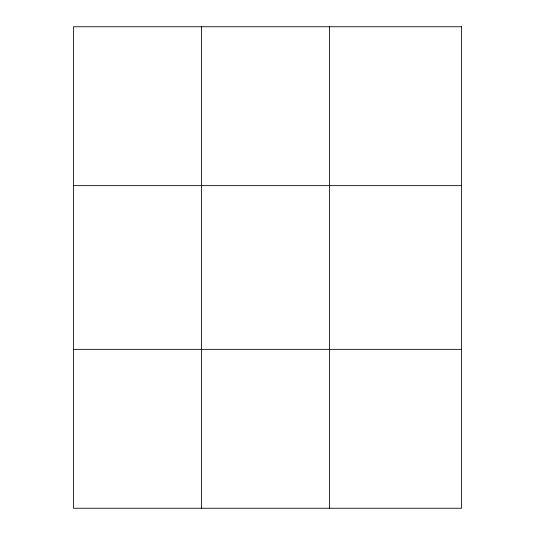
<?xml version="1.0" encoding="UTF-8"?>
<svg xmlns="http://www.w3.org/2000/svg" width="535" height="535" viewBox="0 0 535 535"><rect width="100%" height="100%" fill="white"/><g stroke="black" fill="none" stroke-linecap="round" stroke-linejoin="round"><path stroke-width="0.8" d="M201.548 508.25L201.548 26.75M329.573 508.25L329.573 26.75M73.516 185.645L461.484 185.645M73.516 349.355L461.484 349.355M461.484 26.75L461.484 508.25L73.516 508.25L73.516 26.75L461.484 26.75"/></g></svg>
